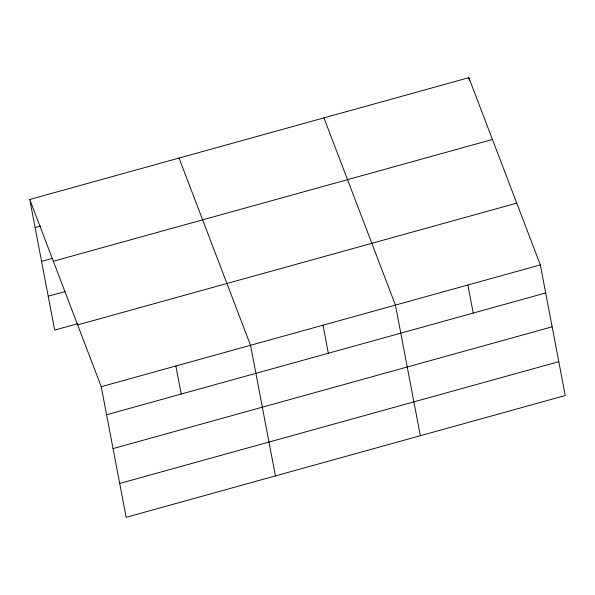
<?xml version="1.0" encoding="UTF-8"?>
<svg xmlns="http://www.w3.org/2000/svg" width="595" height="595" viewBox="0 0 595 595"><rect width="100%" height="100%" fill="white"/><g stroke="black" fill="none" stroke-linecap="round" stroke-linejoin="round"><path stroke-width="0.89" d="M29.75 199.466L468.845 77.692L540.334 264.916L565.25 395.534L126.155 517.308L101.239 386.69L29.75 199.466L54.666 330.084L77.774 323.68M35.105 227.521L40.43 226.041M41.561 261.369L52.219 258.409M53.342 261.25L492.437 139.475M48.21 296.236L65.093 291.557M77.648 324.907L516.743 203.133M101.239 386.69L540.334 264.916M106.594 414.745L545.682 292.971M113.05 448.593L552.138 326.819M119.699 483.46L558.794 361.686M323.94 117.877L395.43 305.101L420.353 435.719M179.043 158.062L250.532 345.286L275.448 475.903M468.845 77.692L469.358 80.407M467.886 285.005L473.233 313.059M322.981 325.19L328.336 353.252M175.882 365.985L181.237 394.039"/></g></svg>
